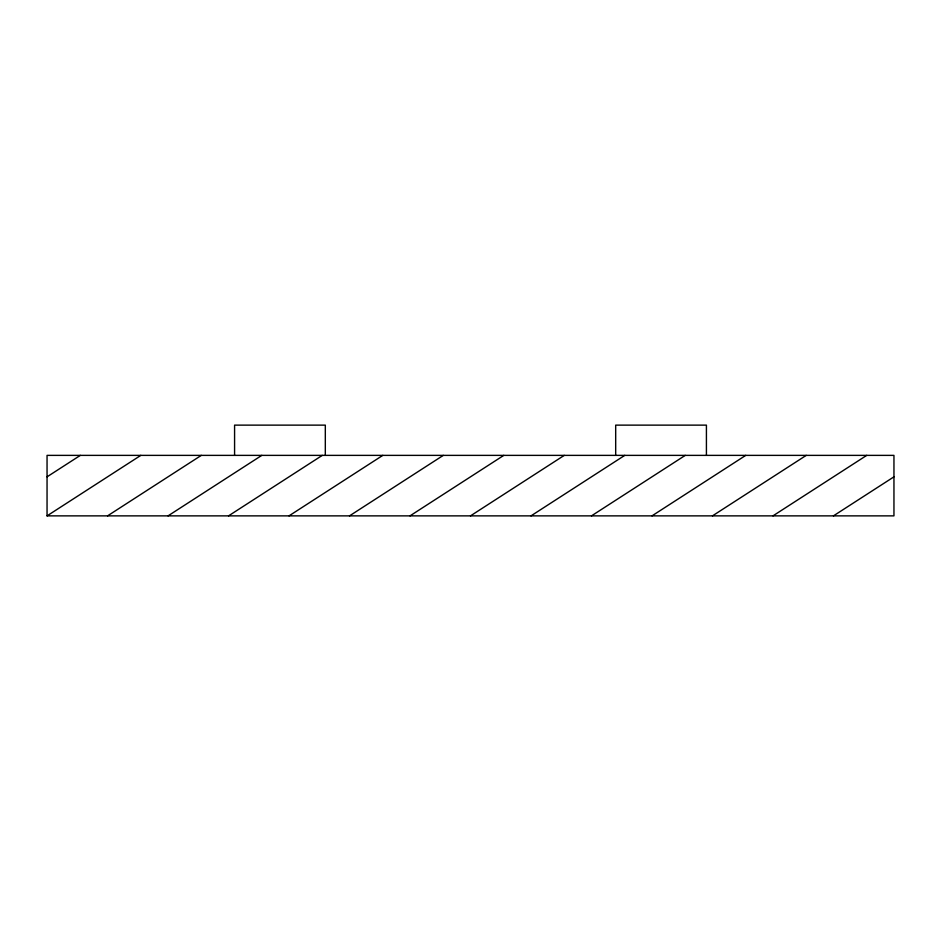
<?xml version="1.0" encoding="UTF-8"?>
<svg xmlns="http://www.w3.org/2000/svg" width="941" height="941" viewBox="0 0 941 941"><rect width="100%" height="100%" fill="white"/><g stroke="black" fill="none" stroke-linecap="round" stroke-linejoin="round"><path stroke-width="1.41" d="M47.05 476.84L80.326 455.373M47.05 515.868L893.95 515.868L893.95 455.373L47.05 455.373L47.05 515.868L140.809 455.373M107.545 515.868L201.303 455.373M168.039 515.868L261.798 455.373M228.534 515.868L322.293 455.373M289.016 515.868L382.787 455.373M349.511 515.868L443.282 455.373M410.005 515.868L503.776 455.373M470.5 515.868L564.259 455.373M530.995 515.868L624.753 455.373M591.489 515.868L685.248 455.373M651.984 515.868L745.743 455.373M712.466 515.868L806.237 455.373M772.961 515.868L866.732 455.373M833.455 515.868L893.95 476.84M706.42 455.373L706.42 425.132L615.685 425.132L615.685 455.373M325.315 455.373L325.315 425.132L234.58 425.132L234.58 455.373"/></g></svg>
